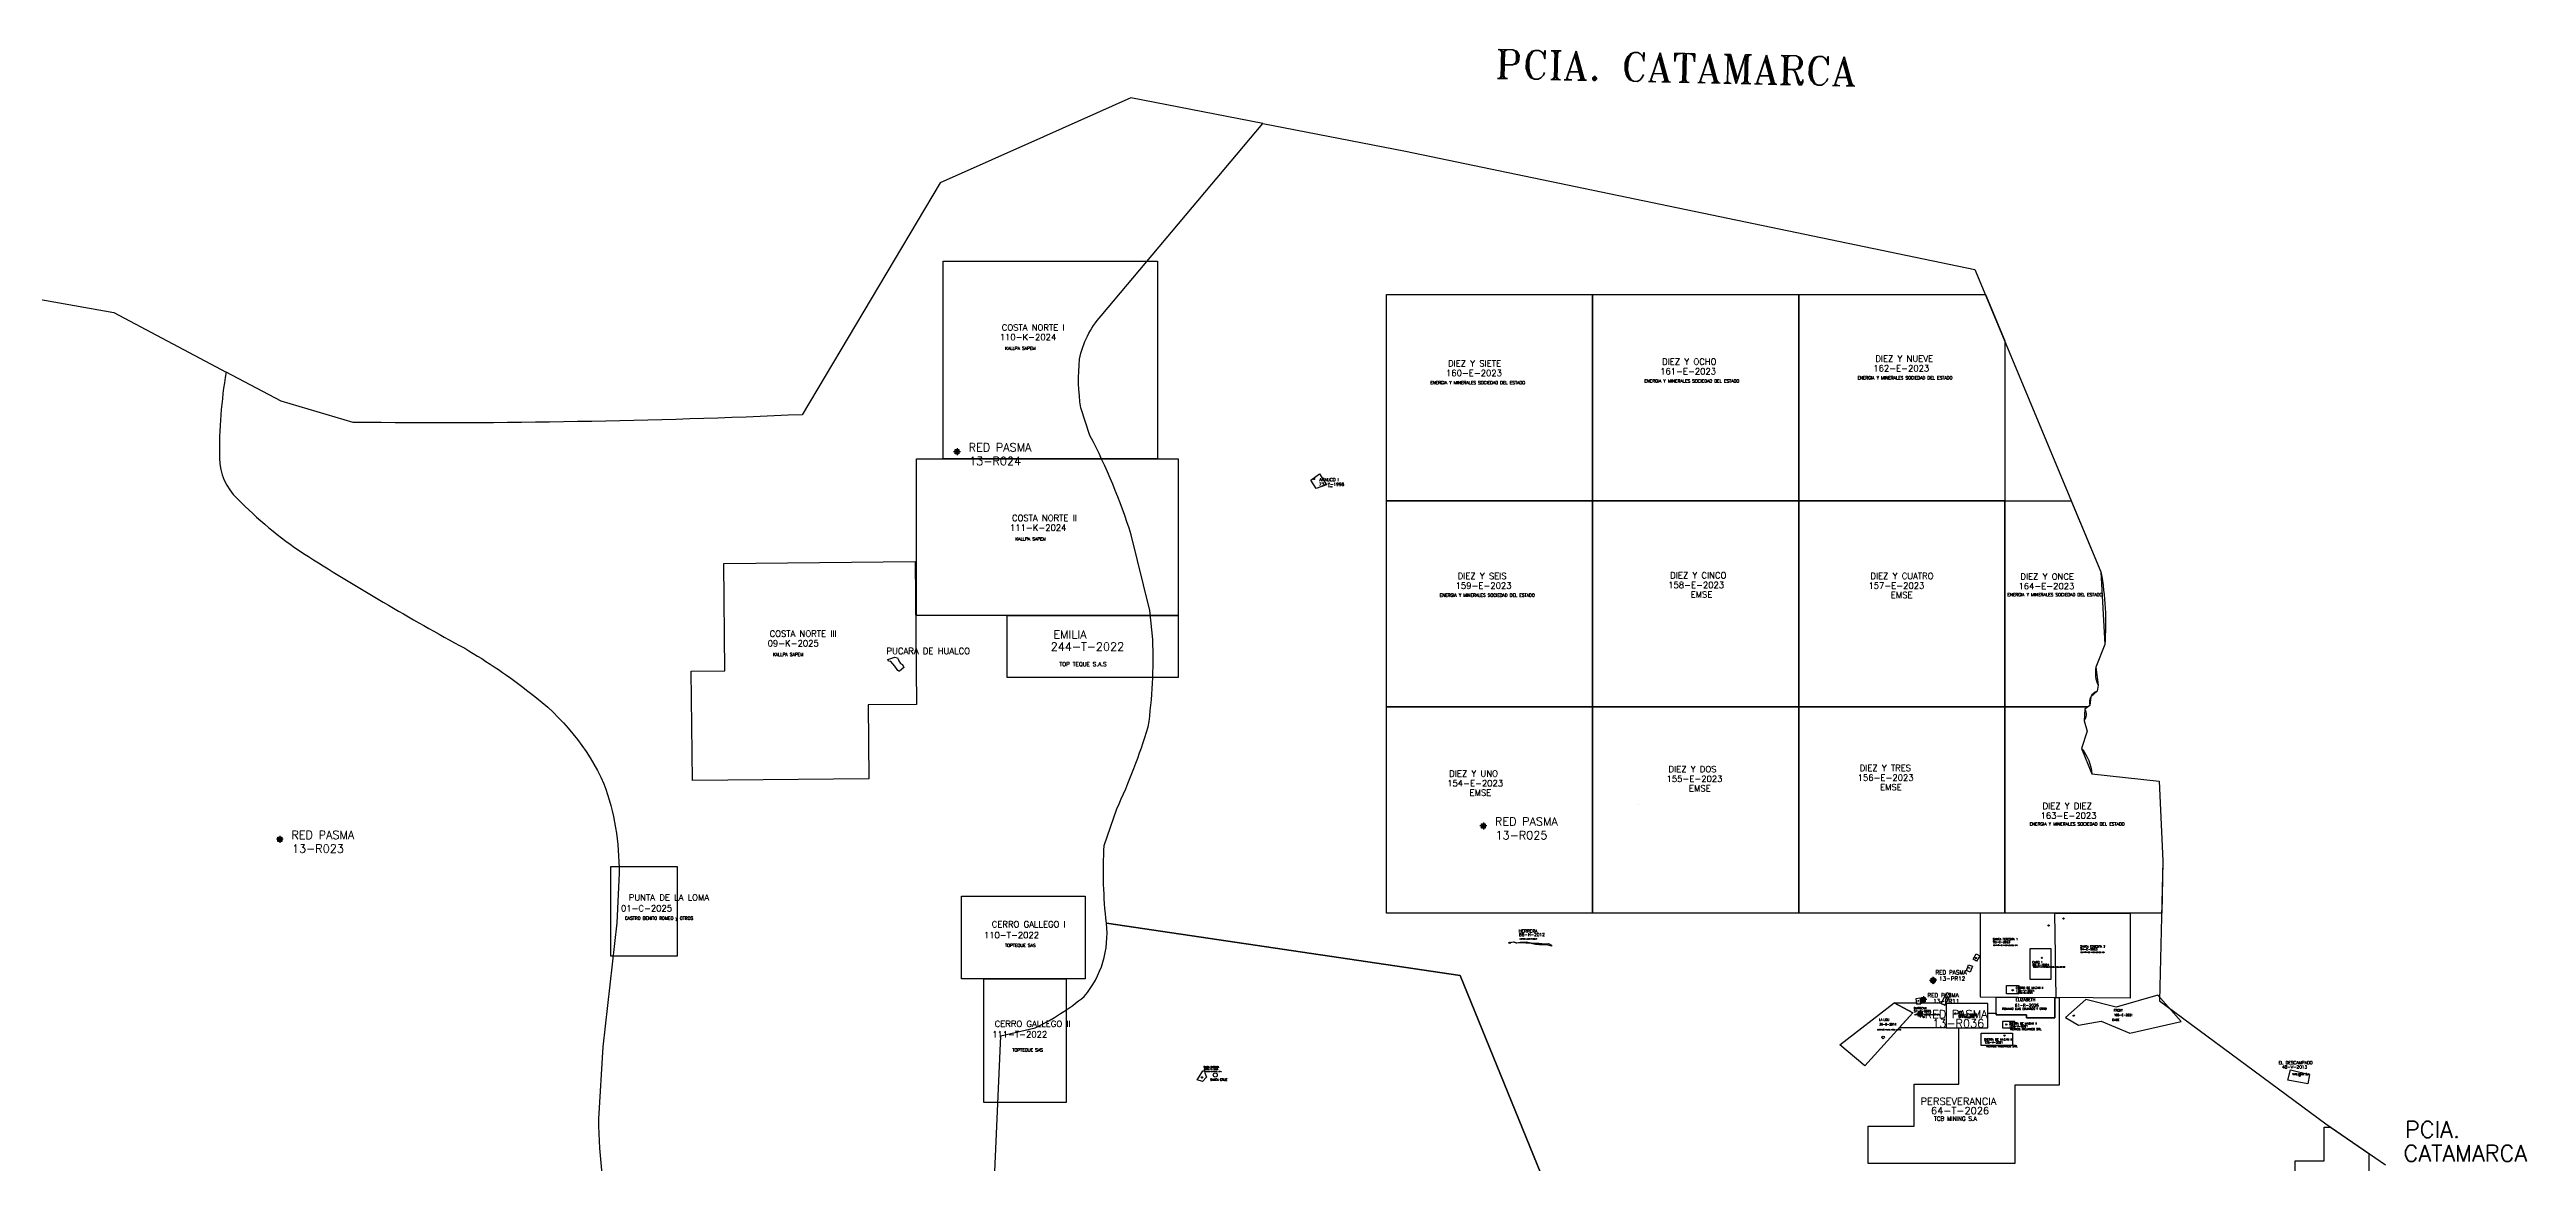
# Model space of a CAD drawing. Header units: metres. Extents: x -4406421 to 6012633, y 6449185 to 13337258.
# Drawn here: x 3349728 to 3469927, y 6824422 to 6878458 of the extents above; entities that cross this region are included whole.
import ezdxf

# ---------------------------------------------------------------- set-up
doc = ezdxf.new("R2010")
doc.units = ezdxf.units.M
doc.header["$LTSCALE"] = 20
doc.header["$MEASUREMENT"] = 0
doc.header["$PDMODE"] = 66
doc.header["$PDSIZE"] = 1
doc.linetypes.add('ACAD_ISO14W100', pattern=[25.5, 12, -3, 0.5, -3, 0.5, -3, 0.5, -3])
for name, color, linetype in [('BLOQUE-PASMA', 40, 'CONTINUOUS'), ('CAMINOS', 7, 'CONTINUOUS'), ('CANTERAS', 6, 'CONTINUOUS'), ('CATEOS', 7, 'CONTINUOUS'), ('LIMDEP', 9, 'CONTINUOUS'), ('LIMITES', 119, 'CONTINUOUS'), ('MANIFEST', 1, 'CONTINUOUS'), ('MINAPASMA', 40, 'CONTINUOUS'), ('P.A.S.M.A puntos', 241, 'CONTINUOUS'), ('PASMA NOMBRE', 40, 'CONTINUOUS'), ('ZONAS', 5, 'CONTINUOUS')]:
    doc.layers.add(name, color=color, linetype=linetype)
doc.layers.add('TITULARES', color=7, linetype='CONTINUOUS', true_color=0x04fbc6)
doc.styles.add('ROMANS', font='romans.shx', dxfattribs={"oblique": 1.17516e-08, "height": 3})
doc.styles.add('ROMANT', font='romant', dxfattribs={"height": 1400})

msp = doc.modelspace()

# ---------------------------------------------------------------- linework, layer by layer
at = {"layer": 'CAMINOS', "ltscale": 100}
msp.add_circle((3406298, 6828713), 100, dxfattribs=at)
at = {"layer": 'CANTERAS', "linetype": 'Continuous'}
msp.add_lwpolyline([(3411359, 6857878), (3411703, 6857338), (3411196, 6857158), (3410929, 6857575), (3411184, 6857743)], close=True, dxfattribs=at)
at = {"layer": 'CANTERAS', "ltscale": 100}
for points in [[(3420540, 6835134), (3420785, 6835176), (3420926, 6835127), (3421089, 6835156), (3421390, 6835168), (3421633, 6835126), (3421845, 6835106), (3422024, 6835104), (3422282, 6835081), (3422467, 6835085), (3422620, 6835009), (3422614, 6834969), (3422454, 6835018), (3422277, 6835020), (3422024, 6835027), (3421837, 6835047), (3421633, 6835092), (3421366, 6835112), (3421081, 6835125), (3420921, 6835103), (3420763, 6835151), (3420543, 6835106)], [(3405422, 6828474), (3405510, 6828625), (3405693, 6828915), (3405793, 6828915), (3405793, 6828815), (3405874, 6828606), (3405685, 6828390)], [(3458469, 6828965), (3459403, 6828739), (3459315, 6828282), (3458354, 6828466)]]:
    msp.add_lwpolyline(points, close=True, dxfattribs=at)
at = {"layer": 'CANTERAS', "linetype": 'Continuous'}
msp.add_circle((3411087, 6857624), 30, dxfattribs=at)
at = {"layer": 'CANTERAS', "ltscale": 100}
for centre in [(3420595, 6835129), (3405652, 6828596), (3458921, 6828676)]:
    msp.add_circle(centre, 30, dxfattribs=at)
at = {"layer": 'CATEOS', "ltscale": 100}
for points in [[(3393100, 6868200), (3403500, 6868200), (3403500, 6858600), (3393100, 6858600)], [(3414609, 6866569), (3424609, 6866569), (3424609, 6856569), (3414609, 6856569)], [(3424609, 6866569), (3434609, 6866569), (3434609, 6856569), (3424609, 6856569)], [(3434609, 6866569), (3443675, 6866569), (3444609, 6864325), (3444609, 6856569), (3434609, 6856569)], [(3391800, 6858600), (3404500, 6858600), (3404500, 6851000), (3391800, 6851000)], [(3414609, 6856569), (3424609, 6856569), (3424609, 6846569), (3414609, 6846569)], [(3424609, 6856569), (3434609, 6856569), (3434609, 6846569), (3424609, 6846569)], [(3444609, 6856569), (3447840, 6856569), (3449279, 6853115), (3449460, 6849592), (3449034, 6848492), (3449136, 6847617), (3449098, 6847340), (3448785, 6847058), (3448739, 6846640), (3448641, 6846569), (3444609, 6846569)], [(3382450, 6853529), (3391730, 6853618), (3391794, 6846690), (3389455, 6846669), (3389488, 6843082), (3380924, 6842998), (3380870, 6848309), (3382502, 6848326)], [(3414609, 6846569), (3424609, 6846569), (3424609, 6836569), (3414609, 6836569)], [(3424609, 6846569), (3434609, 6846569), (3434609, 6836569), (3424609, 6836569)], [(3434609, 6846569), (3444609, 6846569), (3444609, 6836569), (3434609, 6836569)], [(3444609, 6846569), (3448640, 6846569), (3448495, 6846462), (3448468, 6845886), (3448607, 6845387), (3448337, 6844555), (3448832, 6843316), (3452102, 6842975), (3452284, 6839097), (3452225, 6836569), (3444609, 6836569)], [(3376962, 6838828), (3380187, 6838828), (3380187, 6834485), (3376962, 6834485)], [(3447046, 6832467), (3447243, 6832466), (3447243, 6828219), (3445094, 6828219), (3445094, 6824424), (3437987, 6824424), (3437987, 6826223), (3440217, 6826223), (3440217, 6828273), (3442376, 6828273), (3442376, 6831005), (3443788, 6831005), (3443788, 6831713), (3444187, 6831713), (3444188, 6831629), (3445673, 6831629), (3445673, 6831478), (3447046, 6831478)]]:
    msp.add_lwpolyline(points, close=True, dxfattribs=at)
at = {"layer": 'CATEOS', "color": 0, "ltscale": 100}
for points in [[(3434609, 6856569), (3444609, 6856569), (3444609, 6846569), (3434609, 6846569)], [(3396200, 6851000), (3404500, 6851000), (3404500, 6848000), (3396200, 6848000)], [(3393983, 6837386), (3399983, 6837386), (3399983, 6833386), (3393983, 6833386)], [(3395060, 6833386), (3399060, 6833386), (3399060, 6827386), (3395060, 6827386)], [(3444185, 6832494), (3447046, 6832467), (3447046, 6831478), (3445673, 6831478), (3445673, 6831629), (3444188, 6831629)]]:
    msp.add_lwpolyline(points, close=True, dxfattribs=at)
msp.add_lwpolyline([(3458704, 6820045), (3458704, 6824547), (3460108, 6824547), (3460108, 6826185), (3460414, 6826185), (3462279, 6824903), (3462279, 6823492)], dxfattribs=at)
at = {"layer": 'LIMDEP', "linetype": 'Continuous'}
for points in [[(3395572, 6823299), (3395897, 6830618), (3397556, 6830998, 0.0616538), (3399939, 6832526, 0.2079825), (3401014, 6836082, -0.0418262), (3400903, 6839839), (3401515, 6841629, 0.0352654), (3403048, 6845598, 0.0439941), (3403267, 6849845), (3403128, 6851252), (3402216, 6854924, 0.0453456), (3400216, 6859729), (3399774, 6861077, -0.0640442), (3399714, 6863438, -0.137579), (3400765, 6865542), (3408607, 6874871), (3402198, 6876116), (3397964, 6874230), (3392940, 6871991), (3386249, 6860744, -0.0137793), (3364459, 6860370), (3360967, 6861394), (3358293, 6862814, 0.0431921), (3357970, 6858642, 0.1980286), (3358837, 6856679, 0.0540836), (3362053, 6854013, 0.0162406), (3369874, 6849413, -0.0355382), (3373071, 6847230, -0.1263644), (3376633, 6842845, -0.0898767), (3377364, 6838508), (3377262, 6836101), (3376572, 6830075), (3376365, 6826581, 0.0617109), (3377088, 6820968, 0.0161286)], [(3428297, 6808727), (3418179, 6833533), (3401014, 6836082, -0.0418262), (3400903, 6839839), (3401515, 6841629, 0.0352654), (3403048, 6845598, 0.0439941), (3403267, 6849845), (3403128, 6851252), (3402216, 6854924, 0.0453456), (3400216, 6859729), (3399774, 6861077, -0.0640442), (3399714, 6863438, -0.137579), (3400765, 6865542), (3408607, 6874871), (3415526, 6873525), (3443165, 6867794), (3449279, 6853115, -0.064312), (3449460, 6849592), (3449034, 6848492, 0.1589152), (3449136, 6847617), (3449098, 6847340, 0.379931), (3448739, 6846640), (3448495, 6846462, -0.2541608), (3448468, 6845886), (3448607, 6845387), (3448337, 6844555, -0.1585992), (3448832, 6843316), (3452102, 6842975), (3452284, 6839097), (3452126, 6832313), (3460193, 6826337), (3463082, 6824351)], [(3345834, 6866949), (3352844, 6865697), (3358293, 6862814, 0.0431921), (3357970, 6858642, 0.1980286), (3358837, 6856679, 0.0540836), (3362053, 6854013, 0.0162406), (3369874, 6849413, -0.0355382), (3373071, 6847230, -0.1263644), (3376633, 6842845, -0.0898767), (3377364, 6838508), (3377262, 6836101), (3376572, 6830075), (3376365, 6826581, 0.0617109), (3377088, 6820968, 0.0161286), (3379909, 6810899), (3380401, 6808576), (3381555, 6806437), (3382376, 6805403, 0.0397767), (3385410, 6802485), (3383145, 6797851), (3382138, 6795202, 0.0340994), (3381506, 6790362), (3321181, 6789572)], [(3395572, 6823299), (3395897, 6830618), (3397556, 6830998, 0.0616538), (3399939, 6832526, 0.2079825), (3401014, 6836082), (3418179, 6833533), (3428297, 6808727)]]:
    msp.add_lwpolyline(points, format="xyb", dxfattribs=at)
at = {"layer": 'LIMDEP', "linetype": 'ACAD_ISO14W100', "ltscale": 100}
msp.add_point((3426839, 6841856), dxfattribs=at)
at = {"layer": 'MANIFEST', "color": 1, "ltscale": 100}
for points in [[(3447041, 6836567), (3443412, 6836568), (3443412, 6832501), (3447105, 6832467)], [(3447041, 6836567), (3450696, 6836565), (3450696, 6832434), (3447105, 6832467)], [(3450024, 6832008), (3448546, 6832372), (3447564, 6831502), (3448189, 6831132), (3449290, 6831324), (3450684, 6830742), (3453164, 6831316), (3452033, 6832579)]]:
    msp.add_lwpolyline(points, close=True, dxfattribs=at)
at = {"layer": 'MANIFEST', "ltscale": 100}
for points in [[(3445850, 6834846), (3446850, 6834846), (3446850, 6833346), (3445850, 6833346)], [(3439246, 6832214), (3440148, 6831735), (3437814, 6829152), (3436603, 6830181)], [(3439246, 6832214), (3440337, 6832215), (3440347, 6832142), (3440535, 6832168), (3440529, 6832215), (3441536, 6832215), (3441520, 6832184), (3441698, 6832093), (3441760, 6832215), (3441760, 6831006), (3439489, 6831006), (3440148, 6831735)], [(3443788, 6832189), (3441760, 6832189), (3441760, 6831006), (3443788, 6831006)], [(3445297, 6833049), (3445297, 6832649), (3444697, 6832649), (3444697, 6833049)], [(3444503, 6831305), (3444503, 6831005), (3445103, 6831005), (3445103, 6831305)], [(3443472, 6830743), (3444978, 6830743), (3444978, 6830142), (3443472, 6830142)]]:
    msp.add_lwpolyline(points, close=True, dxfattribs=at)
for centre, radius in [((3446740, 6835967), 30), ((3447459, 6836301), 30), ((3446408, 6834397), 30), ((3444997, 6832824), 30), ((3440673, 6831524), 30), ((3442213, 6831695), 30), ((3444684, 6831165), 30), ((3438705, 6830537), 63), ((3444598, 6830621), 30)]:
    msp.add_circle(centre, radius, dxfattribs=at)
at = {"layer": 'MANIFEST', "color": 1, "ltscale": 100}
msp.add_circle((3447957, 6831593), 30, dxfattribs=at)
at = {"layer": 'MINAPASMA', "ltscale": 100}
for points in [[(3443225, 6834593), (3443396, 6834489), (3443240, 6834232), (3443069, 6834336)], [(3441152, 6833441), (3441283, 6833339), (3441130, 6833142), (3440999, 6833244)], [(3442854, 6834058), (3443041, 6833987), (3442935, 6833706), (3442748, 6833777)], [(3440308, 6832425), (3440496, 6832451), (3440535, 6832168), (3440347, 6832142)], [(3441792, 6832718), (3441970, 6832628), (3441698, 6832093), (3441520, 6832184)]]:
    msp.add_lwpolyline(points, close=True, dxfattribs=at)
at = {"layer": 'P.A.S.M.A puntos', "ltscale": 100}
for p, q in [((3393936, 6858946), (3393599, 6858946)), ((3393936, 6858946), (3393599, 6858946)), ((3393767, 6859115), (3393767, 6858777)), ((3393767, 6859115), (3393767, 6858777)), ((3419477, 6840798), (3419140, 6840798)), ((3419477, 6840798), (3419140, 6840798)), ((3419309, 6840967), (3419309, 6840629)), ((3419309, 6840967), (3419309, 6840629)), ((3361072, 6840147), (3360735, 6840147)), ((3361072, 6840147), (3360735, 6840147)), ((3360903, 6840315), (3360903, 6839978)), ((3360903, 6840315), (3360903, 6839978)), ((3440672, 6831669), (3440335, 6831669)), ((3440672, 6831669), (3440335, 6831669)), ((3440504, 6831838), (3440504, 6831501)), ((3440504, 6831838), (3440504, 6831501))]:
    msp.add_line(p, q, dxfattribs=at)
at = {"layer": 'P.A.S.M.A puntos', "color": 61, "ltscale": 100}
for p, q in [((3441295, 6833302), (3440957, 6833302)), ((3441126, 6833471), (3441126, 6833133)), ((3440829, 6832373), (3440492, 6832373)), ((3440661, 6832542), (3440661, 6832205))]:
    msp.add_line(p, q, dxfattribs=at)
at = {"layer": 'P.A.S.M.A puntos', "ltscale": 100}
for points in [[(3393674, 6859052), (3393860, 6859052), (3393860, 6858840), (3393674, 6858840)], [(3393674, 6859052), (3393860, 6859052), (3393860, 6858840), (3393674, 6858840)], [(3419216, 6840904), (3419401, 6840904), (3419401, 6840692), (3419216, 6840692)], [(3419216, 6840904), (3419401, 6840904), (3419401, 6840692), (3419216, 6840692)], [(3360811, 6840253), (3360996, 6840253), (3360996, 6840041), (3360811, 6840041)], [(3360811, 6840253), (3360996, 6840253), (3360996, 6840041), (3360811, 6840041)], [(3440411, 6831775), (3440596, 6831775), (3440596, 6831563), (3440411, 6831563)], [(3440411, 6831775), (3440596, 6831775), (3440596, 6831563), (3440411, 6831563)]]:
    msp.add_lwpolyline(points, close=True, dxfattribs=at)
at = {"layer": 'P.A.S.M.A puntos', "color": 61, "ltscale": 100}
for points in [[(3441033, 6833408), (3441219, 6833408), (3441219, 6833196), (3441033, 6833196)], [(3440568, 6832479), (3440753, 6832479), (3440753, 6832267), (3440568, 6832267)]]:
    msp.add_lwpolyline(points, close=True, dxfattribs=at)
at = {"layer": 'P.A.S.M.A puntos', "ltscale": 100}
for centre in [(3393767, 6858946), (3393767, 6858946), (3419309, 6840798), (3419309, 6840798), (3360903, 6840147), (3360903, 6840147), (3440504, 6831669), (3440504, 6831669)]:
    msp.add_circle(centre, 60, dxfattribs=at)
at = {"layer": 'P.A.S.M.A puntos', "color": 61, "ltscale": 100}
for centre in [(3441125, 6833303), (3440660, 6832374)]:
    msp.add_circle(centre, 60, dxfattribs=at)
at = {"layer": 'ZONAS', "ltscale": 100}
msp.add_lwpolyline([(3390408, 6848863), (3390747, 6848982), (3390876, 6848948), (3390916, 6848887), (3390935, 6848807), (3391022, 6848682), (3391124, 6848632), (3391180, 6848481), (3390971, 6848304), (3390935, 6848307), (3390896, 6848328), (3390741, 6848547), (3390561, 6848770), (3390523, 6848767), (3390433, 6848794)], close=True, dxfattribs=at)

# ---------------------------------------------------------------- texts
at = {"layer": 'BLOQUE-PASMA', "ltscale": 100}
for tag, p, s in [('650-M-1949', (3442797, 6833838), 'MERBIL S.A.'), ('170-M-1943', (3443122, 6834344), 'MERBIL S.A.'), ('168-B-1942', (3440311, 6832211), 'BAHAMONDE SERGIO y PARRA JOSE'), ('198-E-1941', (3441051, 6833232), 'EMSE'), ('581-M-1948', (3441637, 6832329), 'MERBIL S.A.')]:
    msp.add_attdef(tag, p, s, height=30, dxfattribs=at)
at = {"layer": 'CAMINOS', "ltscale": 100, "style": 'ROMANS', "oblique": 0}
msp.add_text('SANTA CRUZ', height=100, dxfattribs=at).set_placement((3406058, 6828435))
at = {"layer": 'CANTERAS', "linetype": 'Continuous', "style": 'ROMANS', "oblique": 0}
for s, height, p in [('73-Y-1998', 150, (3411330, 6857294)), ('ARAUCO I', 150, (3411350, 6857516)), ('YAMIRI S.A.', 30, (3411774, 6857233)), ('HERRERA', 150, (3421022, 6835626)), ('86-H-2012', 150, (3421041, 6835447)), ('HERRERA GASPAR CESAR', 50, (3421069, 6835287)), ('EL DESCAMPADO', 150, (3457899, 6829238)), ('48-V-2013', 150, (3458064, 6829026))]:
    msp.add_text(s, height=height, dxfattribs=at).set_placement(p)
at = {"layer": 'CANTERAS', "ltscale": 100, "style": 'ROMANS', "oblique": 0}
for s, height, p in [('SANTA BARBARA', 70, (3405734, 6829068)), ('3889-V-1965', 70, (3405746, 6828960)), ('VALLEJO DE ESTRADA , EDNA', 40, (3405823, 6828859))]:
    msp.add_text(s, height=height, dxfattribs=at).set_placement(p)
at = {"layer": 'CATEOS', "linetype": 'Continuous', "style": 'ROMANS', "oblique": 0}
for s, height, p in [('110-K-2024', 300, (3395841, 6864358)), ('COSTA NORTE I', 300, (3395938, 6864825)), ('DIEZ Y SIETE', 300, (3417593, 6863081)), ('DIEZ Y OCHO', 300, (3427983, 6863166)), ('DIEZ Y NUEVE', 300, (3438329, 6863315)), ('160-E-2023', 300, (3417496, 6862614)), ('161-E-2023', 300, (3427886, 6862699)), ('162-E-2023', 300, (3438232, 6862848)), ('111-K-2024', 300, (3396337, 6855115)), ('COSTA NORTE II', 300, (3396434, 6855582)), ('159-E-2023', 300, (3417962, 6852305)), ('DIEZ Y SEIS', 300, (3418059, 6852772)), ('158-E-2023', 300, (3428278, 6852332)), ('DIEZ Y CINCO', 300, (3428376, 6852799)), ('157-E-2023', 300, (3437995, 6852304)), ('DIEZ Y CUATRO', 300, (3438092, 6852771)), ('164-E-2023', 300, (3445273, 6852276)), ('DIEZ Y ONCE', 300, (3445370, 6852743)), ('COSTA NORTE III', 300, (3384672, 6849972)), ('09-K-2025', 300, (3384575, 6849506)), ('154-E-2023', 300, (3417553, 6842717)), ('DIEZ Y UNO', 300, (3417650, 6843184)), ('155-E-2023', 300, (3428197, 6842931)), ('DIEZ Y DOS', 300, (3428294, 6843398)), ('156-E-2023', 300, (3437473, 6842985)), ('DIEZ Y TRES', 300, (3437570, 6843452)), ('DIEZ Y DIEZ', 300, (3446445, 6841615)), ('163-E-2023', 300, (3446348, 6841148)), ('01-C-2025', 300, (3377457, 6836647)), ('PUNTA DE LA LOMA', 300, (3377839, 6837175)), ('CERRO GALLEGO I', 300, (3395454, 6835876)), ('110-T-2022', 300, (3395072, 6835348)), ('CERRO GALLEGO II', 300, (3395593, 6831046)), ('111-T-2022', 300, (3395469, 6830532)), ('PERSEVERANCIA', 350, (3440525, 6827262)), ('64-T-2026', 350, (3441033, 6826809)), ('PCIA. ', 800, (3464031, 6825668)), ('CATAMARCA', 800, (3463961, 6824515))]:
    msp.add_text(s, height=height, dxfattribs=at).set_placement(p)
at = {"layer": 'CATEOS', "color": 0, "linetype": 'Continuous', "style": 'ROMANS', "oblique": 0}
for s, p in [('EMILIA', (3398441, 6849881)), ('244-T-2022', (3398312, 6849293))]:
    msp.add_text(s, height=400, dxfattribs=at).set_placement(p)
at = {"layer": 'CATEOS', "color": 0, "style": 'ROMANS'}
for s, p in [('61-R-2026', (3445102, 6832021)), ('ELIZABETH', (3445132, 6832298))]:
    msp.add_text(s, height=140, dxfattribs=at).set_placement(p)
at = {"layer": 'LIMITES', "linetype": 'Continuous', "style": 'ROMANT'}
msp.add_text('PCIA. CATAMARCA', height=1400, rotation=358.78175, dxfattribs=at).set_placement((3419876, 6877061))
at = {"layer": 'MANIFEST', "linetype": 'Continuous', "style": 'ROMANS', "oblique": 0}
for s, p in [('SANTA TERESITA 1', (3444034, 6835249)), ('93-C-2023', (3444040, 6835113)), ('SANTA TERESITA 2', (3448271, 6834898)), ('94-C-2023', (3448277, 6834762)), ('CABO 1', (3445943, 6834138)), ('58-E-2024', (3445949, 6834002)), ('CERRO DE MAZAN II', (3445149, 6832885)), ('126-V-2021', (3445154, 6832749)), ('LA LOLI', (3438514, 6831348)), ('36-G-2014', (3438523, 6831120)), ('DIATOCAN', (3440194, 6831899)), ('57-U-2022', (3440200, 6831763)), ('JP', (3442350, 6831717)), ('258-D-2022', (3442356, 6831581)), ('SIERRA DE MAZAN II', (3444824, 6831165)), ('124-V-2021', (3444830, 6831029)), ('FREDY', (3449908, 6831801)), ('105-E-2021', (3449916, 6831574)), ('SIERRA DE MAZAN III', (3443615, 6830381)), ('125-V-2021', (3443621, 6830245))]:
    msp.add_text(s, height=100, dxfattribs=at).set_placement(p)
at = {"layer": 'P.A.S.M.A puntos', "linetype": 'Continuous', "style": 'ROMANS', "oblique": 0}
for s, p in [('RED PASMA', (3394329, 6858959)), ('RED PASMA', (3394329, 6858959)), ('13-R024', (3394355, 6858293)), ('13-R024', (3394355, 6858293)), ('RED PASMA', (3361465, 6840160)), ('RED PASMA', (3361465, 6840160)), ('RED PASMA', (3419870, 6840812)), ('RED PASMA', (3419870, 6840812)), ('13-R025', (3419896, 6840145)), ('13-R025', (3419896, 6840145)), ('13-R023', (3361491, 6839494)), ('13-R023', (3361491, 6839494)), ('RED PASMA', (3440720, 6831466)), ('13-R036', (3441091, 6831016))]:
    msp.add_text(s, height=400, dxfattribs=at).set_placement(p)
at = {"layer": 'P.A.S.M.A puntos', "color": 61, "linetype": 'Continuous', "style": 'ROMANS', "oblique": 0}
for s, p in [('RED PASMA', (3441244, 6833592)), ('13-PR12', (3441421, 6833290)), ('RED PASMA', (3440857, 6832484)), ('13-PR11', (3441135, 6832195))]:
    msp.add_text(s, height=200, dxfattribs=at).set_placement(p)
at = {"layer": 'PASMA NOMBRE', "color": 160, "linetype": 'Continuous', "style": 'ROMANS'}
for s, p in [('E.M.S.E', (3441114, 6833284)), ('198-E-1941', (3441115, 6833299)), ('LA MORENA ', (3441120, 6833331)), ('650-M-1949', (3442855, 6833890)), ('EL APIO', (3442855, 6833925)), ('170-M-1943', (3443167, 6834362)), ('EL CALVARIO', (3443179, 6834395)), ('168-B-1942', (3440381, 6832287)), ('ANGELITA', (3440386, 6832314)), ('LAS HORTENSIAS', (3441714, 6832479)), ('581-M-1948', (3441718, 6832437))]:
    msp.add_text(s, height=10, dxfattribs=at).set_placement(p)
at = {"layer": 'TITULARES', "color": 5, "linetype": 'Continuous', "style": 'ROMANS', "oblique": 0}
for s, height, p in [('KALLPA SAPEM', 150, (3396100, 6863888)), ('ENERGIA Y MINERALES SOCIEDAD DEL ESTADO', 150, (3416727, 6862221)), ('ENERGIA Y MINERALES SOCIEDAD DEL ESTADO', 150, (3427117, 6862307)), ('ENERGIA Y MINERALES SOCIEDAD DEL ESTADO', 150, (3437463, 6862456)), ('KALLPA SAPEM', 150, (3396596, 6854645)), ('ENERGIA Y MINERALES SOCIEDAD DEL ESTADO', 150, (3417193, 6851913)), ('EMSE', 300, (3429365, 6851872)), ('EMSE', 300, (3439081, 6851845)), ('ENERGIA Y MINERALES SOCIEDAD DEL ESTADO', 150, (3444741, 6851941)), ('KALLPA SAPEM', 150, (3384834, 6849036)), ('EMSE', 300, (3418639, 6842257)), ('EMSE', 300, (3429283, 6842471)), ('EMSE', 300, (3438559, 6842525)), ('ENERGIA Y MINERALES SOCIEDAD DEL ESTADO', 150, (3445816, 6840813)), ('ROMANO LUIS EDUARDO Y OTRO', 100, (3444485, 6831879))]:
    msp.add_text(s, height=height, dxfattribs=at).set_placement(p)
at = {"layer": 'TITULARES', "color": 160, "linetype": 'Continuous', "style": 'ROMANS'}
for s, height, p in [('TOP TEQUE S.A.S', 200, (3398735, 6848543)), ('CASTRO BENITO ROMEO y OTROS', 150, (3377652, 6836248)), ('TOPTEQUE SAS', 150, (3396095, 6834924)), ('TOPTEQUE SAS', 150, (3396449, 6829851)), ('TCB MINING S.A', 200, (3441175, 6826494))]:
    msp.add_text(s, height=height, dxfattribs=at).set_placement(p)
at = {"layer": 'TITULARES', "color": 160, "linetype": 'Continuous', "style": 'ROMANS', "oblique": 0}
for s, height, p in [('COMPAÑIA DE MINERALES DEL NOA', 50, (3444055, 6834985)), ('COMPAÑIA DE MINERALES DEL NOA', 50, (3448292, 6834634)), ('ENERGIA Y MINERALES SOCIEDAD DEL ESTADO', 50, (3445993, 6833922)), ('VIDRIOS RIOJANOS SRL', 50, (3445199, 6832669)), ('GONZALEZ MIGUEL ANGEL Y OTRO', 50, (3438433, 6830880)), ('UPH & BLUE SOCIEDAD MINERA SRL', 50, (3440230, 6831621)), ('DOS SANTOS LUCIANO', 50, (3442370, 6831499)), ('VIDRIOS RIOJANOS SRL', 100, (3444860, 6830887)), ('EMSE', 100, (3449826, 6831334)), ('VIDRIOS RIOJANOS SRL', 100, (3443699, 6830055)), ('VIALMANI S.A', 100, (3458565, 6828702))]:
    msp.add_text(s, height=height, dxfattribs=at).set_placement(p)
at = {"layer": 'ZONAS', "linetype": 'Continuous', "style": 'ROMANS', "oblique": 0}
msp.add_text('PUCARA DE HUALCO', height=300, dxfattribs=at).set_placement((3390346, 6849130))

doc.saveas('drawing.dxf')
